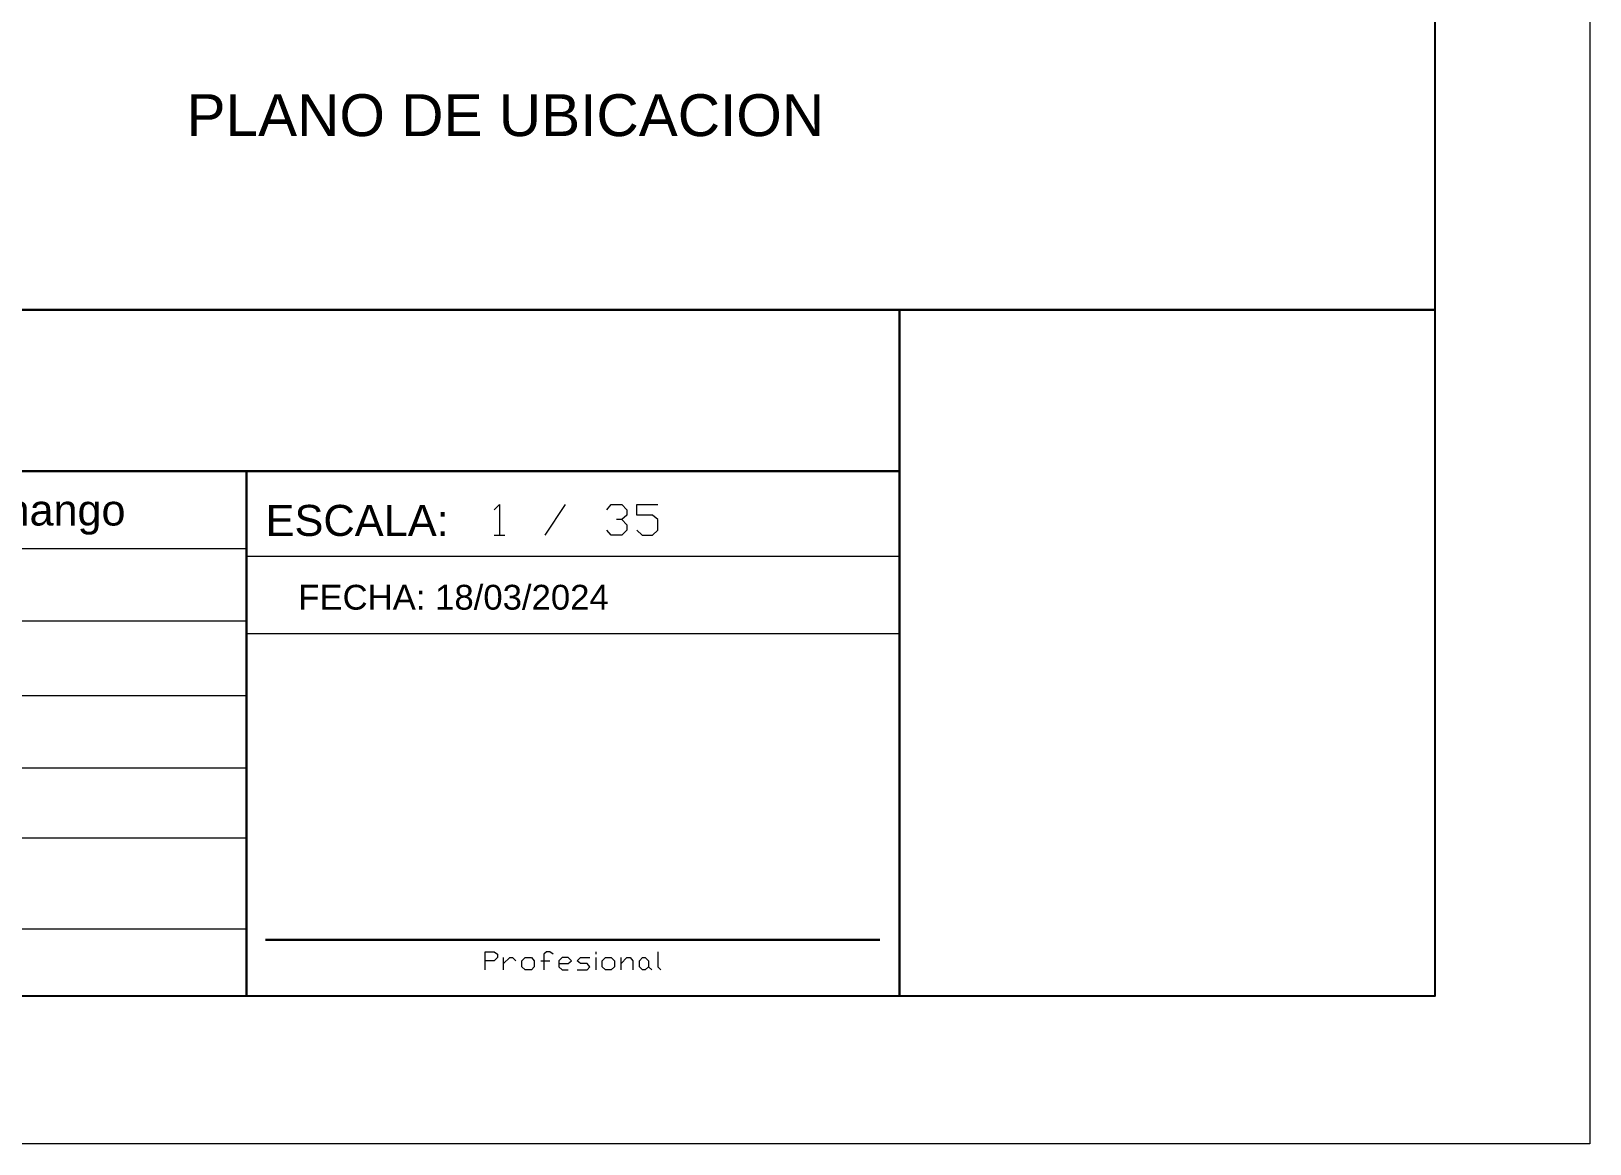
# Model space of a CAD drawing. Header units: millimetres. Extents: x 2386 to 2530, y 1812 to 2032.
# Drawn here: x 2462.4 to 2529.7, y 1811.7 to 1859.8 of the extents above; entities that cross this region are included whole.
import ezdxf

# ---------------------------------------------------------------- set-up
doc = ezdxf.new("R2010")
doc.units = ezdxf.units.MM
for name, color, linetype in [('PDF_10 Formato', 7, 'Continuous'), ('PDF_FORMATO', 7, 'Continuous'), ('PDF_Text', 7, 'Continuous'), ('PDF_TEXTO FIJO', 7, 'Continuous')]:
    doc.layers.add(name, color=color, linetype=linetype)
doc.styles.add('PDF Arial-BoldMT', font='arial.ttf')

msp = doc.modelspace()

# ---------------------------------------------------------------- linework, layer by layer
at = {"layer": 'PDF_10 Formato', "lineweight": 9}
msp.add_lwpolyline([(2385.783, 1811.731), (2385.783, 2031.661), (2529.749, 2031.661), (2529.749, 1811.731)], close=True, dxfattribs=at)
at = {"layer": 'PDF_10 Formato', "lineweight": 25}
msp.add_lwpolyline([(2523.056, 2026.804), (2523.056, 1818.113), (2399.141, 1818.113), (2399.141, 2026.804)], close=True, dxfattribs=at)
at = {"layer": 'PDF_FORMATO', "lineweight": 30}
for points in [[(2399.141, 1847.765), (2523.056, 1847.765)], [(2499.928, 1847.765), (2499.928, 1818.113)], [(2399.141, 1840.789), (2499.928, 1840.789)], [(2471.717, 1840.789), (2471.717, 1818.113)], [(2472.536, 1820.542), (2499.081, 1820.542)]]:
    msp.add_lwpolyline(points, dxfattribs=at)
at = {"layer": 'PDF_FORMATO', "lineweight": 20}
for points in [[(2399.141, 1837.457), (2471.66, 1837.457)], [(2471.717, 1837.118), (2499.928, 1837.118)], [(2399.141, 1834.323), (2471.66, 1834.323)], [(2471.717, 1833.786), (2499.928, 1833.786)], [(2399.197, 1831.103), (2471.717, 1831.103)], [(2399.197, 1827.969), (2471.717, 1827.969)], [(2399.141, 1824.947), (2471.66, 1824.947)], [(2399.141, 1821.022), (2471.66, 1821.022)]]:
    msp.add_lwpolyline(points, dxfattribs=at)
at = {"layer": 'PDF_TEXTO FIJO', "lineweight": 9}
for points in [[(2482.419, 1839.123), (2482.645, 1839.349), (2482.645, 1838.022)], [(2484.622, 1838.022), (2485.498, 1839.349)], [(2487.277, 1839.123), (2487.474, 1839.349), (2487.926, 1839.349), (2488.152, 1839.123), (2488.152, 1838.897), (2487.926, 1838.7), (2487.7, 1838.7)], [(2488.576, 1838.248), (2488.802, 1838.022), (2489.253, 1838.022), (2489.479, 1838.248), (2489.479, 1838.7), (2489.253, 1838.897), (2488.576, 1838.897), (2488.576, 1839.349), (2489.479, 1839.349)], [(2487.926, 1838.7), (2488.152, 1838.474), (2488.152, 1838.248), (2487.926, 1838.022), (2487.474, 1838.022), (2487.277, 1838.248)], [(2482.419, 1838.022), (2482.871, 1838.022)], [(2482.024, 1819.243), (2482.024, 1820.033), (2482.419, 1820.033), (2482.561, 1819.92), (2482.561, 1819.779), (2482.419, 1819.638), (2482.024, 1819.638)], [(2482.815, 1819.243), (2482.815, 1819.779)], [(2482.815, 1819.525), (2483.097, 1819.779), (2483.21, 1819.779), (2483.351, 1819.638)], [(2484.424, 1819.638), (2484.82, 1819.638)], [(2484.961, 1819.92), (2484.82, 1820.033), (2484.679, 1820.033), (2484.566, 1819.92), (2484.566, 1819.243)], [(2485.215, 1819.525), (2485.611, 1819.525), (2485.752, 1819.638), (2485.611, 1819.779), (2485.356, 1819.779), (2485.215, 1819.638), (2485.215, 1819.384), (2485.356, 1819.243), (2485.611, 1819.243)], [(2486.006, 1819.243), (2486.429, 1819.243), (2486.542, 1819.384), (2486.429, 1819.525), (2486.147, 1819.525), (2486.006, 1819.638), (2486.147, 1819.779), (2486.542, 1819.779)], [(2486.825, 1819.92), (2486.825, 1820.033)], [(2486.825, 1819.243), (2486.825, 1819.779)], [(2487.898, 1819.243), (2487.898, 1819.779)], [(2487.898, 1819.525), (2488.152, 1819.779), (2488.293, 1819.779), (2488.406, 1819.638), (2488.406, 1819.243)], [(2489.479, 1820.033), (2489.479, 1819.384), (2489.621, 1819.243)], [(2489.084, 1819.384), (2489.225, 1819.243)]]:
    msp.add_lwpolyline(points, dxfattribs=at)
for points in [[(2484.029, 1819.243), (2483.747, 1819.243), (2483.605, 1819.384), (2483.605, 1819.638), (2483.747, 1819.779), (2484.029, 1819.779), (2484.142, 1819.638), (2484.142, 1819.384)], [(2487.474, 1819.243), (2487.22, 1819.243), (2487.079, 1819.384), (2487.079, 1819.638), (2487.22, 1819.779), (2487.474, 1819.779), (2487.616, 1819.638), (2487.616, 1819.384)], [(2488.943, 1819.243), (2488.83, 1819.243), (2488.689, 1819.384), (2488.689, 1819.638), (2488.83, 1819.779), (2488.943, 1819.779), (2489.084, 1819.638), (2489.084, 1819.384)]]:
    msp.add_lwpolyline(points, close=True, dxfattribs=at)

# ---------------------------------------------------------------- texts
at = {"layer": 'PDF_Text', "attachment_point": 4, "style": 'PDF Arial-BoldMT'}
for s, insert, char_height in [('PLANO DE UBICACION', (2469.122, 1856.162), 1.81079), ('DE:Quetzaltenango', (2450.229, 1838.911), 1.33353), ('ESCALA:', (2472.539, 1838.656), 1.3413), ('FECHA: 18/03/2024', (2473.951, 1835.339), 1.07305)]:
    msp.add_mtext(s, dxfattribs=dict(at, insert=insert, char_height=char_height))

doc.saveas('drawing.dxf')
